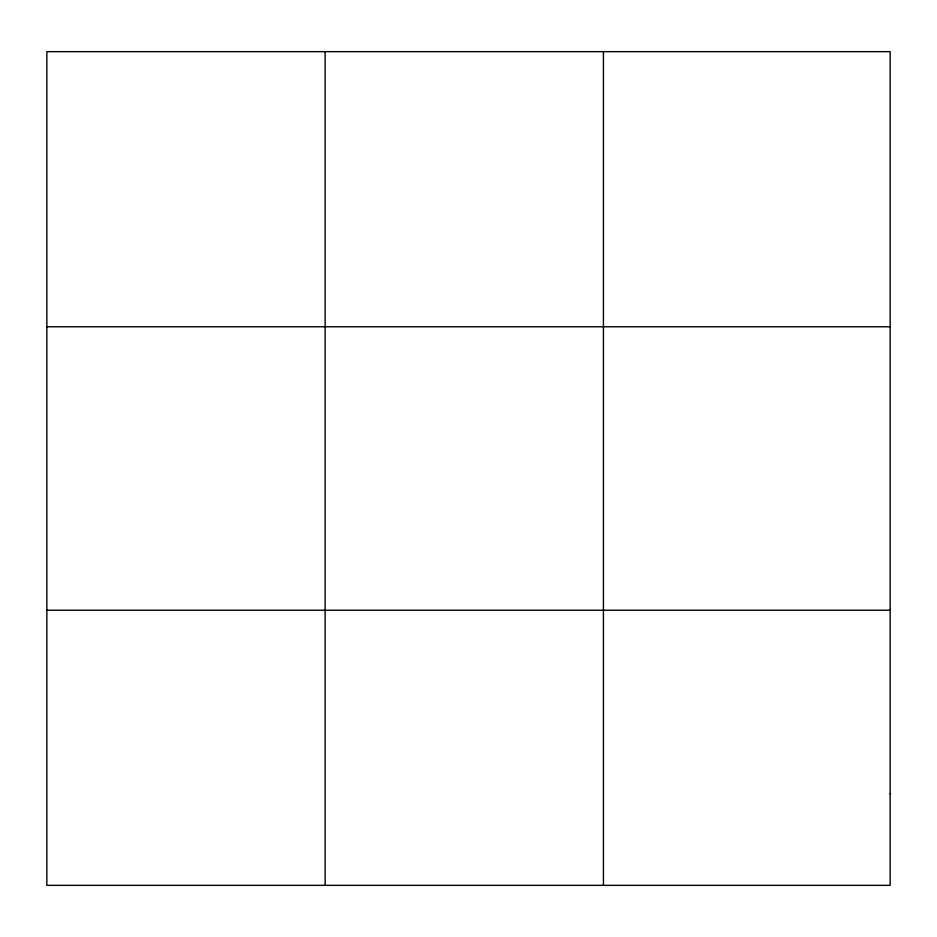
<?xml version="1.0" encoding="UTF-8"?>
<svg xmlns="http://www.w3.org/2000/svg" width="937" height="937" viewBox="0 0 937 937"><rect width="100%" height="100%" fill="white"/><g stroke="black" fill="none" stroke-linecap="round" stroke-linejoin="round"><path stroke-width="1.41" d="M325.139 51.652L325.139 885.348M603.428 51.652L603.428 885.348M46.85 326.767L890.15 326.767M46.85 610.233L890.15 610.233M890.15 793.651L890.15 885.348L46.85 885.348L46.85 51.652L890.15 51.652L890.15 793.651"/></g></svg>
